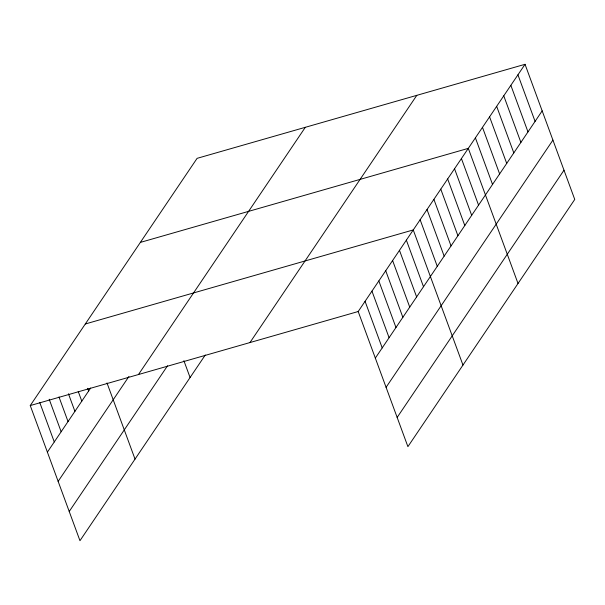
<?xml version="1.0" encoding="UTF-8"?>
<svg xmlns="http://www.w3.org/2000/svg" width="605" height="605" viewBox="0 0 605 605"><rect width="100%" height="100%" fill="white"/><g stroke="black" fill="none" stroke-linecap="round" stroke-linejoin="round"><path stroke-width="0.91" d="M205.276 355.014L79.966 540.696L30.25 405.562L197.094 158.344L525.034 64.304L574.75 199.438L407.906 446.656L358.19 311.522L525.034 64.304M47.387 452.139L90.644 388.039M58.14 481.361L128.925 376.469M138.469 374.533L305.313 127.315M69.22 511.475L167.532 365.791M249.971 342.559L416.815 95.34M375.327 358.099L542.171 110.881M386.081 387.321L552.917 140.103M397.16 417.427L563.996 170.209M140.368 242.401L468.308 148.361L518.024 283.488M85.305 323.985L413.245 229.938L462.969 365.072M30.25 405.562L358.19 311.522M517.94 74.816L535.077 121.386M510.847 85.32L527.983 131.898M503.761 95.824L520.897 142.402M496.667 106.336L513.804 152.906M489.581 116.841L506.718 163.418M482.488 127.345L499.624 173.922M475.394 137.849L492.53 184.427M461.426 158.555L478.563 205.133M454.544 168.757L471.681 215.327M447.662 178.951L464.799 225.529M440.78 189.153L457.917 235.723M433.898 199.348L451.035 245.925M427.017 209.549L444.153 256.119M420.135 219.744L437.264 266.321M406.363 240.14L423.5 286.717M399.481 250.334L416.618 296.911M392.6 260.536L409.736 307.113M385.718 270.73L402.854 317.307M378.836 280.932L395.973 327.502M371.954 291.126L389.091 337.703M365.072 301.328L382.209 347.898M183.89 360.709L190.083 377.528M107.002 382.957L135.028 459.112M87.71 388.319L88.678 390.951M78.242 391.488L81.796 401.153M68.448 393.772L74.914 411.347M58.98 396.94L68.032 421.549M49.187 399.232L61.15 431.743M39.718 402.401L54.269 441.945"/></g></svg>
